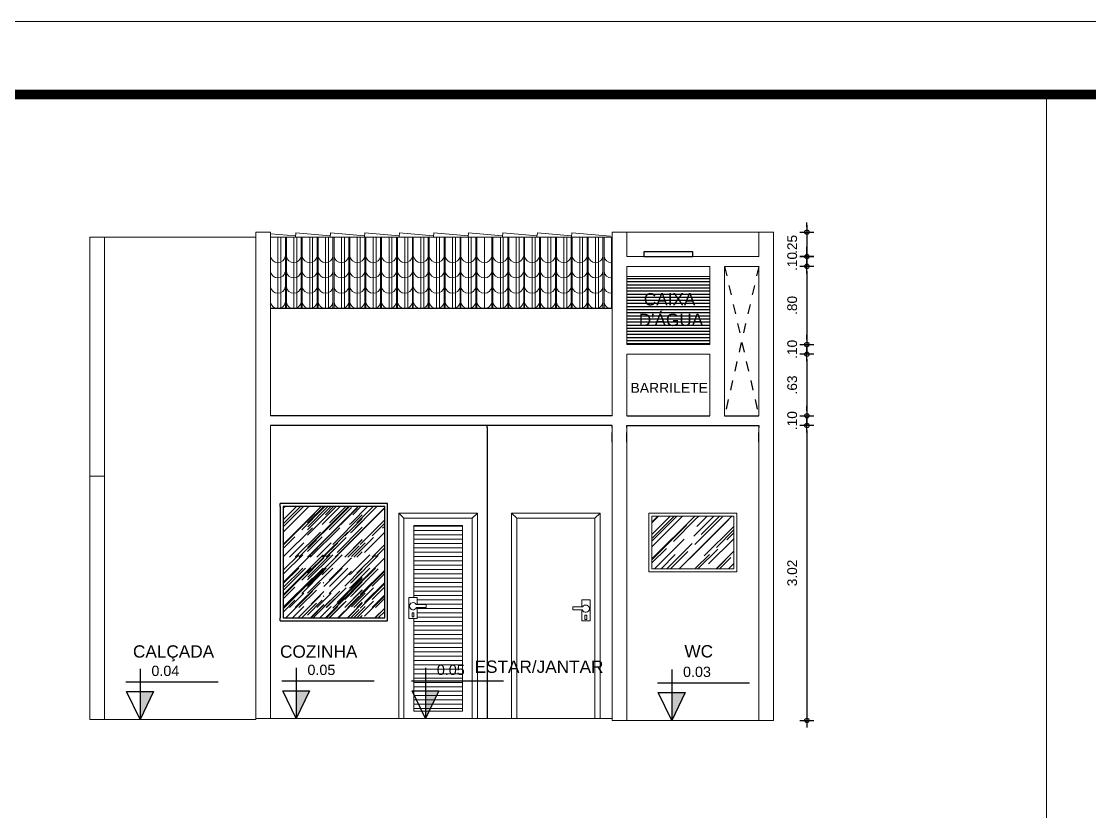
# Model space of a CAD drawing. Header units: millimetres. Extents: x 1345 to 2117, y 1214 to 1365.
# Drawn here: x 1879.66 to 1890.6, y 1287.95 to 1296.04 of the extents above; entities that cross this region are included whole.
import ezdxf

# ---------------------------------------------------------------- set-up
doc = ezdxf.new("R2010")
doc.units = ezdxf.units.MM
doc.header["$LTSCALE"] = 0.5
doc.linetypes.add('HIDDEN2', pattern=[0.1875, 0.125, -0.0625])
for name, color, linetype in [('02', 2, 'Continuous'), ('08', 8, 'Continuous'), ('COTAS', 7, 'Continuous'), ('DIVERSOS', 4, 'Continuous'), ('PAGPISO', 8, 'Continuous'), ('parede', 2, 'Continuous'), ('PISO', 8, 'Continuous'), ('texto pequeno', 3, 'Continuous'), ('TUBULAÇÃO_ESGOTO', 6, 'Continuous'), ('TXT_0', 7, 'Continuous'), ('V5', 4, 'Continuous')]:
    doc.layers.add(name, color=color, linetype=linetype)
doc.styles.add('SANSSERIF', font='sas_____.pfb', dxfattribs={"height": 1})
doc.styles.get("Standard").update_dxf_attribs({"font": 'arial.ttf'})
doc.dimstyles.new('ESCALA50', dxfattribs={"dimtxt": 0.1, "dimasz": 0.05, "dimexe": 0.18, "dimexo": 0.06, "dimgap": 0.1, "dimtad": 1, "dimzin": 4, "dimdsep": 46, "dimtxsty": 'Standard', "dimblk": 'BOLA', "dimcen": -0.06, "dimse1": 1, "dimse2": 1, "dimclrd": 7, "dimclrt": 7, "dimadec": 0, "dimazin": 0, "dimtfac": 1, "dimtix": 1, "dimtmove": 0, "dimatfit": 3, "dimldrblk": 'BOLA', "dimfxl": 0, "dimtolj": 1, "dimtzin": 4, "dimarcsym": 0})

# ---------------------------------------------------------------- blocks, each defined once
blk = doc.blocks.new('Adc_nivelelev')
blk.add_hatch(color=256).paths.add_polyline_path([(0, 0), (0.131, 0.271), (0, 0.271)])
for p, q in [((0, 0.495), (0, 0)), ((-0.138, 0.368), (0.76, 0.368))]:
    blk.add_line(p, q)
blk.add_lwpolyline([(-0.131, 0.271), (0.131, 0.271), (0, 0)], close=True)
at = {"flags": 8}
blk.add_attdef('NIVEL', (0.111, 0.424), '', height=0.1, dxfattribs=at)
blk = doc.blocks.new('BOLA')
for p, q in [((-1.44, 0), (1.44, 0)), ((0, -1.44), (0, 1.44))]:
    blk.add_line(p, q)
blk.add_circle((0, 0), 0.452)
blk = doc.blocks.new('*D104')
at = {"color": 7, "linetype": 'ByBlock', "lineweight": -2, "transparency": 16777216}
for p, q in [((1887.706, 1293.933), (1887.706, 1293.983)), ((1887.706, 1293.883), (1887.706, 1293.633)), ((1887.706, 1293.583), (1887.706, 1293.533))]:
    blk.add_line(p, q, dxfattribs=at)
at = {"layer": 'Defpoints', "color": 0, "linetype": 'ByBlock', "transparency": 16777216}
for p in [(1887.212, 1293.883), (1887.212, 1293.633), (1887.706, 1293.633)]:
    blk.add_point(p, dxfattribs=at)
at = {"color": 7, "linetype": 'ByBlock', "lineweight": -2, "transparency": 16777216, "xscale": 0.05, "yscale": 0.05, "zscale": 0.05}
for p, rotation in [((1887.706, 1293.883), 270), ((1887.706, 1293.633), 90)]:
    blk.add_blockref('BOLA', p, dxfattribs=dict(at, rotation=rotation))
at = {"color": 7, "linetype": 'ByBlock', "transparency": 16777216, "insert": (1887.555, 1293.758), "char_height": 0.1, "attachment_point": 5, "rotation": 90}
blk.add_mtext('\\A1;.25', dxfattribs=at)
blk = doc.blocks.new('*D105')
at = {"color": 7, "linetype": 'ByBlock', "lineweight": -2, "transparency": 16777216}
for p, q in [((1887.706, 1293.683), (1887.706, 1293.733)), ((1887.706, 1293.633), (1887.706, 1293.533)), ((1887.706, 1293.483), (1887.706, 1293.433))]:
    blk.add_line(p, q, dxfattribs=at)
at = {"layer": 'Defpoints', "color": 0, "linetype": 'ByBlock', "transparency": 16777216}
for p in [(1887.212, 1293.633), (1887.212, 1293.533), (1887.706, 1293.533)]:
    blk.add_point(p, dxfattribs=at)
at = {"color": 7, "linetype": 'ByBlock', "lineweight": -2, "transparency": 16777216, "xscale": 0.05, "yscale": 0.05, "zscale": 0.05}
for p, rotation in [((1887.706, 1293.633), 270), ((1887.706, 1293.533), 90)]:
    blk.add_blockref('BOLA', p, dxfattribs=dict(at, rotation=rotation))
at = {"color": 7, "linetype": 'ByBlock', "transparency": 16777216, "insert": (1887.555, 1293.583), "char_height": 0.1, "attachment_point": 5, "rotation": 90}
blk.add_mtext('\\A1;.10', dxfattribs=at)
blk = doc.blocks.new('*D106')
at = {"color": 7, "linetype": 'ByBlock', "lineweight": -2, "transparency": 16777216}
blk.add_line((1887.706, 1293.483), (1887.706, 1292.783), dxfattribs=at)
at = {"layer": 'Defpoints', "color": 0, "linetype": 'ByBlock', "transparency": 16777216}
for p in [(1887.212, 1293.533), (1887.212, 1292.733), (1887.706, 1292.733)]:
    blk.add_point(p, dxfattribs=at)
at = {"color": 7, "linetype": 'ByBlock', "lineweight": -2, "transparency": 16777216, "xscale": 0.05, "yscale": 0.05, "zscale": 0.05}
for p, rotation in [((1887.706, 1293.533), 90), ((1887.706, 1292.733), 270)]:
    blk.add_blockref('BOLA', p, dxfattribs=dict(at, rotation=rotation))
at = {"color": 7, "linetype": 'ByBlock', "transparency": 16777216, "insert": (1887.555, 1293.133), "char_height": 0.1, "attachment_point": 5, "rotation": 90}
blk.add_mtext('\\A1;.80', dxfattribs=at)
blk = doc.blocks.new('*D107')
at = {"color": 7, "linetype": 'ByBlock', "lineweight": -2, "transparency": 16777216}
for p, q in [((1887.706, 1292.783), (1887.706, 1292.833)), ((1887.706, 1292.733), (1887.706, 1292.633)), ((1887.706, 1292.583), (1887.706, 1292.533))]:
    blk.add_line(p, q, dxfattribs=at)
at = {"layer": 'Defpoints', "color": 0, "linetype": 'ByBlock', "transparency": 16777216}
for p in [(1887.212, 1292.733), (1887.212, 1292.633), (1887.706, 1292.633)]:
    blk.add_point(p, dxfattribs=at)
at = {"color": 7, "linetype": 'ByBlock', "lineweight": -2, "transparency": 16777216, "xscale": 0.05, "yscale": 0.05, "zscale": 0.05}
for p, rotation in [((1887.706, 1292.733), 270), ((1887.706, 1292.633), 90)]:
    blk.add_blockref('BOLA', p, dxfattribs=dict(at, rotation=rotation))
at = {"color": 7, "linetype": 'ByBlock', "transparency": 16777216, "insert": (1887.555, 1292.683), "char_height": 0.1, "attachment_point": 5, "rotation": 90}
blk.add_mtext('\\A1;.10', dxfattribs=at)
blk = doc.blocks.new('*D108')
at = {"color": 7, "linetype": 'ByBlock', "lineweight": -2, "transparency": 16777216}
blk.add_line((1887.706, 1292.583), (1887.706, 1292.053), dxfattribs=at)
at = {"layer": 'Defpoints', "color": 0, "linetype": 'ByBlock', "transparency": 16777216}
for p in [(1887.212, 1292.633), (1887.212, 1292.003), (1887.706, 1292.003)]:
    blk.add_point(p, dxfattribs=at)
at = {"color": 7, "linetype": 'ByBlock', "lineweight": -2, "transparency": 16777216, "xscale": 0.05, "yscale": 0.05, "zscale": 0.05}
for p, rotation in [((1887.706, 1292.633), 90), ((1887.706, 1292.003), 270)]:
    blk.add_blockref('BOLA', p, dxfattribs=dict(at, rotation=rotation))
at = {"color": 7, "linetype": 'ByBlock', "transparency": 16777216, "insert": (1887.555, 1292.318), "char_height": 0.1, "attachment_point": 5, "rotation": 90}
blk.add_mtext('\\A1;.63', dxfattribs=at)
blk = doc.blocks.new('*D109')
at = {"color": 7, "linetype": 'ByBlock', "lineweight": -2, "transparency": 16777216}
for p, q in [((1887.706, 1292.053), (1887.706, 1292.103)), ((1887.706, 1292.003), (1887.706, 1291.903)), ((1887.706, 1291.853), (1887.706, 1291.803))]:
    blk.add_line(p, q, dxfattribs=at)
at = {"layer": 'Defpoints', "color": 0, "linetype": 'ByBlock', "transparency": 16777216}
for p in [(1887.212, 1292.003), (1887.212, 1291.903), (1887.706, 1291.903)]:
    blk.add_point(p, dxfattribs=at)
at = {"color": 7, "linetype": 'ByBlock', "lineweight": -2, "transparency": 16777216, "xscale": 0.05, "yscale": 0.05, "zscale": 0.05}
for p, rotation in [((1887.706, 1292.003), 270), ((1887.706, 1291.903), 90)]:
    blk.add_blockref('BOLA', p, dxfattribs=dict(at, rotation=rotation))
at = {"color": 7, "linetype": 'ByBlock', "transparency": 16777216, "insert": (1887.555, 1291.953), "char_height": 0.1, "attachment_point": 5, "rotation": 90}
blk.add_mtext('\\A1;.10', dxfattribs=at)
blk = doc.blocks.new('*D110')
at = {"color": 7, "linetype": 'ByBlock', "lineweight": -2, "transparency": 16777216}
blk.add_line((1887.706, 1291.853), (1887.706, 1288.933), dxfattribs=at)
at = {"layer": 'Defpoints', "color": 0, "linetype": 'ByBlock', "transparency": 16777216}
for p in [(1887.212, 1291.903), (1887.362, 1288.883), (1887.706, 1288.883)]:
    blk.add_point(p, dxfattribs=at)
at = {"color": 7, "linetype": 'ByBlock', "lineweight": -2, "transparency": 16777216, "xscale": 0.05, "yscale": 0.05, "zscale": 0.05}
for p, rotation in [((1887.706, 1291.903), 90), ((1887.706, 1288.883), 270)]:
    blk.add_blockref('BOLA', p, dxfattribs=dict(at, rotation=rotation))
at = {"color": 7, "linetype": 'ByBlock', "transparency": 16777216, "insert": (1887.555, 1290.393), "char_height": 0.1, "attachment_point": 5, "rotation": 90}
blk.add_mtext('\\A1;3.02', dxfattribs=at)

msp = doc.modelspace()

# ---------------------------------------------------------------- hatches: boundary and pattern name
at = {"layer": '08'}
h = msp.add_hatch(dxfattribs=at)
h.set_pattern_fill('LINE', color=256, scale=0.01, style=0)
h.set_pattern_definition([(0, (73.607882, 143.77278), (0, 0.03175), [])])
h.paths.add_polyline_path([(1885.862, 1293.428), (1885.862, 1292.733), (1886.145, 1292.733, -0.032354), (1886.129, 1292.979, -0.059525), (1886.183, 1293.428)])
h.paths.add_polyline_path([(1886.183, 1293.428, 0.059525), (1886.129, 1292.979, 0.032354), (1886.145, 1292.733), (1886.712, 1292.733), (1886.712, 1293.428)])
h.paths.add_polyline_path([(1885.943, 1292.877), (1886.673, 1292.877), (1886.673, 1293.126), (1885.943, 1293.126)], flags=9)
h.paths.add_polyline_path([(1886.002, 1293.097), (1886.587, 1293.097), (1886.587, 1293.294), (1886.002, 1293.294)], flags=9)
at = {"layer": 'PISO', "lineweight": 18}
h = msp.add_hatch(dxfattribs=at)
h.set_pattern_fill('LINE', color=256, scale=0.014, style=0)
h.set_pattern_definition([(0, (418.64488, -31.381274), (0, 0.04445), [])])
h.paths.add_polyline_path([(1883.679, 1288.978), (1884.179, 1288.978), (1884.179, 1290.878), (1883.679, 1290.878), (1883.679, 1290.142), (1883.714, 1290.142), (1883.714, 1290.07), (1883.805, 1290.07), (1883.805, 1290.04), (1883.714, 1290.04), (1883.714, 1289.928), (1883.679, 1289.928)])

# ---------------------------------------------------------------- linework, layer by layer
at = {"linetype": 'HIDDEN2'}
for p, q in [((1886.862, 1293.533), (1887.212, 1292.003)), ((1887.212, 1293.533), (1886.862, 1292.003))]:
    msp.add_line(p, q, dxfattribs=at)
at = {"color": 7, "linetype": 'ByBlock'}
msp.add_line((1885.704, 1293.1), (1882.212, 1293.1), dxfattribs=at)
at = {"color": 6, "linetype": 'ByBlock'}
for p, q in [((1884.432, 1293.106), (1884.432, 1293.1)), ((1884.582, 1293.102), (1884.582, 1293.1)), ((1883.412, 1291.103), (1882.312, 1291.103)), ((1882.312, 1291.073), (1882.312, 1291.103)), ((1882.312, 1291.073), (1882.312, 1289.933)), ((1883.382, 1291.073), (1882.342, 1291.073)), ((1882.342, 1291.073), (1882.342, 1289.933)), ((1883.382, 1289.933), (1883.382, 1291.073)), ((1883.412, 1289.903), (1883.412, 1291.103)), ((1882.312, 1289.903), (1882.312, 1289.933)), ((1882.312, 1289.903), (1883.412, 1289.903)), ((1882.342, 1289.933), (1883.382, 1289.933))]:
    msp.add_line(p, q, dxfattribs=at)
at = {"color": 2, "linetype": 'ByBlock'}
for p, q in [((1885.712, 1292.003), (1882.212, 1292.003)), ((1885.862, 1292.003), (1886.712, 1292.003)), ((1886.862, 1292.003), (1887.212, 1292.003)), ((1884.432, 1291.903), (1882.212, 1291.903)), ((1885.712, 1291.903), (1884.432, 1291.903)), ((1884.432, 1291.883), (1884.432, 1291.903)), ((1884.432, 1291.883), (1884.432, 1288.903)), ((1885.712, 1291.883), (1885.712, 1291.903)), ((1885.862, 1291.903), (1887.212, 1291.903)), ((1885.862, 1291.883), (1885.862, 1291.903)), ((1887.212, 1291.903), (1887.212, 1291.883)), ((1885.712, 1291.733), (1885.712, 1291.833)), ((1885.862, 1291.733), (1885.862, 1291.833)), ((1887.212, 1291.733), (1887.212, 1291.833))]:
    msp.add_line(p, q, dxfattribs=at)
msp.add_lwpolyline([(1886.037, 1293.633), (1886.537, 1293.633), (1886.537, 1293.683), (1886.037, 1293.683)], close=True)
at = {"layer": '02', "color": 0, "linetype": 'HIDDEN2', "lineweight": 18}
msp.add_line((1880.512, 1293.833), (1881.312, 1293.833), dxfattribs=at)
at = {"layer": '02', "lineweight": 18}
for points in [[(1849.817, 1251.492), (1911.017, 1251.492), (1911.017, 1296.042), (1849.817, 1296.042)], [(1877.641, 1295.292), (1890.159, 1295.292), (1890.159, 1286.12), (1877.641, 1286.12)]]:
    msp.add_lwpolyline(points, close=True, dxfattribs=at)
at = {"layer": '02', "lineweight": 18, "const_width": 0.1}
msp.add_lwpolyline([(1850.567, 1252.242), (1910.267, 1252.242), (1910.267, 1295.292), (1850.567, 1295.292)], close=True, dxfattribs=at)
at = {"layer": 'COTAS', "lineweight": 18}
for p, q in [((1880.362, 1293.833), (1882.062, 1293.833)), ((1880.362, 1291.383), (1880.362, 1293.833)), ((1880.512, 1291.383), (1880.512, 1293.833)), ((1882.212, 1293.833), (1885.712, 1293.833)), ((1885.862, 1293.883), (1887.212, 1293.883))]:
    msp.add_line(p, q, dxfattribs=at)
at = {"layer": 'DIVERSOS', "lineweight": 18}
for p, q in [((1882.288, 1293.1), (1882.288, 1293.833)), ((1882.318, 1293.1), (1882.318, 1293.833)), ((1882.451, 1293.1), (1882.451, 1293.833)), ((1882.481, 1293.1), (1882.481, 1293.833)), ((1882.614, 1293.1), (1882.614, 1293.833)), ((1882.644, 1293.1), (1882.644, 1293.833)), ((1882.776, 1293.1), (1882.776, 1293.833)), ((1882.806, 1293.1), (1882.806, 1293.833)), ((1882.939, 1293.1), (1882.939, 1293.833)), ((1882.969, 1293.1), (1882.969, 1293.833)), ((1883.101, 1293.1), (1883.101, 1293.833)), ((1883.131, 1293.1), (1883.131, 1293.833)), ((1883.264, 1293.1), (1883.264, 1293.833)), ((1883.294, 1293.1), (1883.294, 1293.833)), ((1883.426, 1293.1), (1883.426, 1293.833)), ((1883.456, 1293.1), (1883.456, 1293.833)), ((1883.589, 1293.1), (1883.589, 1293.833)), ((1883.619, 1293.1), (1883.619, 1293.833)), ((1883.752, 1293.1), (1883.752, 1293.833)), ((1883.782, 1293.1), (1883.782, 1293.833)), ((1883.914, 1293.1), (1883.914, 1293.833)), ((1883.944, 1293.1), (1883.944, 1293.833)), ((1884.077, 1293.1), (1884.077, 1293.833)), ((1884.107, 1293.1), (1884.107, 1293.833)), ((1884.239, 1293.1), (1884.239, 1293.833)), ((1884.269, 1293.1), (1884.269, 1293.833)), ((1884.403, 1293.1), (1884.403, 1293.833)), ((1884.566, 1293.1), (1884.566, 1293.833)), ((1884.596, 1293.1), (1884.596, 1293.833)), ((1884.728, 1293.1), (1884.728, 1293.833)), ((1884.758, 1293.1), (1884.758, 1293.833)), ((1884.891, 1293.1), (1884.891, 1293.833)), ((1884.921, 1293.1), (1884.921, 1293.833)), ((1885.054, 1293.1), (1885.054, 1293.833)), ((1885.084, 1293.1), (1885.084, 1293.833)), ((1885.216, 1293.1), (1885.216, 1293.833)), ((1885.246, 1293.1), (1885.246, 1293.833)), ((1885.379, 1293.1), (1885.379, 1293.833)), ((1885.409, 1293.1), (1885.409, 1293.833)), ((1885.541, 1293.1), (1885.541, 1293.833)), ((1885.571, 1293.1), (1885.571, 1293.833)), ((1885.704, 1293.1), (1885.704, 1293.833)), ((1886.712, 1293.428), (1885.862, 1293.428)), ((1884.682, 1291.006), (1884.682, 1288.903)), ((1885.587, 1291.006), (1884.682, 1291.006)), ((1884.734, 1290.953), (1884.682, 1291.006)), ((1885.534, 1290.953), (1885.587, 1291.006)), ((1885.587, 1288.903), (1885.587, 1291.006)), ((1884.734, 1290.953), (1884.734, 1288.903)), ((1884.734, 1290.953), (1885.534, 1290.953)), ((1885.534, 1290.953), (1884.734, 1290.953)), ((1885.534, 1288.903), (1885.534, 1290.953)), ((1885.409, 1290.045), (1885.308, 1290.045)), ((1885.308, 1290.015), (1885.308, 1290.045)), ((1885.407, 1290.015), (1885.308, 1290.015))]:
    msp.add_line(p, q, dxfattribs=at)
msp.add_lwpolyline([(1885.399, 1290.015), (1885.399, 1289.903), (1885.485, 1289.903), (1885.485, 1290.117), (1885.399, 1290.117), (1885.399, 1290.045)], dxfattribs=at)
msp.add_lwpolyline([(1885.433, 1289.917), (1885.452, 1289.917), (1885.452, 1289.961), (1885.433, 1289.961)], close=True, dxfattribs=at)
msp.add_arc((1885.441, 1290.028), 0.0369, 199.161, 152.4759, dxfattribs=at)
at = {"layer": 'PAGPISO', "lineweight": 18}
for p, q in [((1882.342, 1291.055), (1882.361, 1291.073)), ((1882.342, 1290.866), (1882.549, 1291.073)), ((1882.342, 1290.895), (1882.521, 1291.073)), ((1882.342, 1291.062), (1882.353, 1291.073)), ((1882.342, 1290.936), (1882.479, 1291.073)), ((1882.342, 1290.81), (1882.606, 1291.073)), ((1882.342, 1290.683), (1882.732, 1291.073)), ((1882.592, 1290.836), (1882.829, 1291.073)), ((1882.592, 1290.906), (1882.76, 1291.073)), ((1882.592, 1290.78), (1882.886, 1291.073)), ((1882.594, 1290.866), (1882.801, 1291.073)), ((1882.595, 1290.656), (1883.012, 1291.073)), ((1882.76, 1290.907), (1882.926, 1291.073)), ((1882.76, 1291.062), (1882.772, 1291.073)), ((1882.76, 1290.811), (1883.023, 1291.073)), ((1882.76, 1290.722), (1883.111, 1291.073)), ((1882.774, 1290.988), (1882.859, 1291.073)), ((1882.818, 1290.906), (1882.985, 1291.073)), ((1883.041, 1290.907), (1883.207, 1291.073)), ((1883.041, 1290.811), (1883.303, 1291.073)), ((1883.054, 1290.988), (1883.139, 1291.073)), ((1883.098, 1290.906), (1883.265, 1291.073)), ((1882.312, 1291.032), (1882.312, 1291.032)), ((1882.312, 1291.025), (1882.312, 1291.025)), ((1882.342, 1290.678), (1882.666, 1291.002)), ((1882.533, 1290.835), (1882.76, 1291.062)), ((1882.592, 1290.648), (1882.946, 1291.002)), ((1882.76, 1290.719), (1883.1, 1291.058)), ((1882.813, 1290.835), (1883.041, 1291.062)), ((1882.85, 1290.686), (1883.152, 1290.988)), ((1883.041, 1290.722), (1883.382, 1291.064)), ((1883.041, 1290.719), (1883.38, 1291.058)), ((1886.117, 1290.906), (1886.187, 1290.976)), ((1886.117, 1290.717), (1886.375, 1290.976)), ((1886.117, 1290.914), (1886.179, 1290.976)), ((1886.117, 1290.787), (1886.306, 1290.976)), ((1886.117, 1290.661), (1886.432, 1290.976)), ((1886.119, 1290.747), (1886.347, 1290.976)), ((1886.119, 1290.537), (1886.558, 1290.976)), ((1886.565, 1290.788), (1886.753, 1290.976)), ((1886.565, 1290.943), (1886.598, 1290.976)), ((1886.565, 1290.604), (1886.937, 1290.976)), ((1886.565, 1290.692), (1886.841, 1290.968)), ((1886.579, 1290.87), (1886.685, 1290.976)), ((1886.623, 1290.788), (1886.811, 1290.976)), ((1882.312, 1290.906), (1882.312, 1290.906)), ((1882.342, 1290.557), (1882.642, 1290.856)), ((1882.62, 1290.554), (1882.922, 1290.856)), ((1882.742, 1290.888), (1882.76, 1290.907)), ((1882.894, 1290.604), (1883.152, 1290.862)), ((1882.973, 1290.772), (1883.152, 1290.952)), ((1883.022, 1290.888), (1883.041, 1290.907)), ((1883.081, 1290.851), (1883.152, 1290.922)), ((1883.13, 1290.686), (1883.382, 1290.938)), ((1883.253, 1290.772), (1883.382, 1290.902)), ((1883.361, 1290.851), (1883.382, 1290.872)), ((1886.117, 1290.529), (1886.471, 1290.883)), ((1886.338, 1290.716), (1886.565, 1290.943)), ((1886.565, 1290.6), (1886.905, 1290.939)), ((1886.655, 1290.567), (1886.957, 1290.869)), ((1882.312, 1290.836), (1882.312, 1290.836)), ((1882.312, 1290.78), (1882.312, 1290.78)), ((1882.342, 1290.644), (1882.463, 1290.764)), ((1882.466, 1290.554), (1882.724, 1290.812)), ((1882.592, 1290.614), (1882.743, 1290.764)), ((1882.746, 1290.554), (1883.004, 1290.812)), ((1882.753, 1290.804), (1882.76, 1290.811)), ((1882.785, 1290.554), (1882.987, 1290.756)), ((1883.033, 1290.804), (1883.041, 1290.811)), ((1883.065, 1290.554), (1883.267, 1290.756)), ((1883.175, 1290.604), (1883.382, 1290.811)), ((1886.547, 1290.77), (1886.565, 1290.788)), ((1886.699, 1290.485), (1886.957, 1290.743)), ((1886.778, 1290.654), (1886.957, 1290.833)), ((1886.886, 1290.732), (1886.957, 1290.803)), ((1882.312, 1290.648), (1882.312, 1290.648)), ((1882.408, 1290.554), (1882.553, 1290.7)), ((1882.504, 1290.554), (1882.682, 1290.733)), ((1882.592, 1290.554), (1882.76, 1290.722)), ((1882.628, 1290.587), (1882.76, 1290.719)), ((1882.688, 1290.554), (1882.833, 1290.7)), ((1882.76, 1290.56), (1882.902, 1290.702)), ((1882.784, 1290.554), (1882.962, 1290.733)), ((1882.873, 1290.554), (1883.041, 1290.722)), ((1882.909, 1290.587), (1883.041, 1290.719)), ((1882.972, 1290.554), (1883.152, 1290.735)), ((1882.973, 1290.554), (1883.152, 1290.733)), ((1883.005, 1290.554), (1883.122, 1290.671)), ((1883.041, 1290.56), (1883.182, 1290.702)), ((1883.252, 1290.554), (1883.382, 1290.685)), ((1883.254, 1290.554), (1883.382, 1290.683)), ((1883.286, 1290.554), (1883.382, 1290.651)), ((1886.117, 1290.495), (1886.268, 1290.645)), ((1886.145, 1290.436), (1886.447, 1290.738)), ((1886.271, 1290.436), (1886.529, 1290.693)), ((1886.558, 1290.685), (1886.565, 1290.692)), ((1886.59, 1290.436), (1886.792, 1290.638)), ((1882.312, 1290.614), (1882.312, 1290.614)), ((1882.342, 1290.38), (1882.542, 1290.579)), ((1882.342, 1290.421), (1882.501, 1290.579)), ((1882.342, 1290.295), (1882.627, 1290.579)), ((1882.342, 1290.168), (1882.753, 1290.579)), ((1882.533, 1290.32), (1882.76, 1290.547)), ((1882.592, 1290.321), (1882.851, 1290.579)), ((1882.592, 1290.391), (1882.781, 1290.579)), ((1882.592, 1290.265), (1882.907, 1290.579)), ((1882.594, 1290.351), (1882.822, 1290.579)), ((1882.76, 1290.392), (1882.948, 1290.579)), ((1882.813, 1290.32), (1883.041, 1290.547)), ((1883.041, 1290.392), (1883.228, 1290.579)), ((1883.041, 1290.296), (1883.316, 1290.572)), ((1883.041, 1290.207), (1883.382, 1290.549)), ((1883.041, 1290.204), (1883.38, 1290.543)), ((1883.098, 1290.554), (1883.152, 1290.609)), ((1883.098, 1290.391), (1883.286, 1290.579)), ((1883.378, 1290.554), (1883.382, 1290.559)), ((1886.213, 1290.436), (1886.358, 1290.581)), ((1886.309, 1290.436), (1886.487, 1290.614)), ((1886.397, 1290.436), (1886.565, 1290.604)), ((1886.433, 1290.468), (1886.565, 1290.6)), ((1886.565, 1290.441), (1886.707, 1290.583)), ((1886.777, 1290.436), (1886.957, 1290.616)), ((1886.778, 1290.436), (1886.957, 1290.615)), ((1886.81, 1290.436), (1886.927, 1290.552)), ((1882.342, 1290.215), (1882.57, 1290.443)), ((1882.342, 1290.243), (1882.542, 1290.443)), ((1882.342, 1290.285), (1882.501, 1290.443)), ((1882.342, 1290.158), (1882.627, 1290.443)), ((1882.342, 1290.032), (1882.753, 1290.443)), ((1882.592, 1290.185), (1882.851, 1290.443)), ((1882.592, 1290.255), (1882.781, 1290.443)), ((1882.76, 1290.256), (1882.948, 1290.443)), ((1882.818, 1290.255), (1883.006, 1290.443)), ((1882.973, 1290.258), (1883.152, 1290.437)), ((1883.041, 1290.256), (1883.228, 1290.443)), ((1883.041, 1290.16), (1883.316, 1290.435)), ((1883.098, 1290.255), (1883.286, 1290.443)), ((1883.13, 1290.171), (1883.382, 1290.423)), ((1883.412, 1290.443), (1883.413, 1290.443)), ((1886.56, 1290.436), (1886.565, 1290.441)), ((1886.903, 1290.436), (1886.957, 1290.49)), ((1882.312, 1290.391), (1882.312, 1290.391)), ((1882.342, 1290.026), (1882.666, 1290.35)), ((1882.342, 1290.042), (1882.642, 1290.341)), ((1882.533, 1290.183), (1882.76, 1290.411)), ((1882.742, 1290.373), (1882.76, 1290.392)), ((1882.813, 1290.183), (1883.041, 1290.411)), ((1882.85, 1290.034), (1883.152, 1290.337)), ((1882.894, 1290.089), (1883.152, 1290.347)), ((1883.022, 1290.373), (1883.041, 1290.392)), ((1883.041, 1290.071), (1883.382, 1290.413)), ((1883.041, 1290.067), (1883.38, 1290.407)), ((1883.081, 1290.336), (1883.152, 1290.407)), ((1883.253, 1290.258), (1883.382, 1290.387)), ((1882.312, 1290.265), (1882.312, 1290.265)), ((1882.342, 1290.129), (1882.463, 1290.249)), ((1882.37, 1289.933), (1882.642, 1290.205)), ((1882.466, 1290.039), (1882.724, 1290.297)), ((1882.504, 1290.039), (1882.682, 1290.218)), ((1882.628, 1290.072), (1882.76, 1290.204)), ((1882.65, 1289.933), (1882.922, 1290.205)), ((1882.753, 1290.289), (1882.76, 1290.296)), ((1882.784, 1290.039), (1882.962, 1290.218)), ((1882.785, 1290.039), (1882.987, 1290.241)), ((1882.909, 1290.072), (1883.041, 1290.204)), ((1882.972, 1290.039), (1883.152, 1290.22)), ((1882.973, 1290.121), (1883.152, 1290.301)), ((1882.973, 1290.039), (1883.152, 1290.218)), ((1883.022, 1290.237), (1883.041, 1290.256)), ((1883.033, 1290.289), (1883.041, 1290.296)), ((1883.065, 1290.039), (1883.267, 1290.241)), ((1883.081, 1290.199), (1883.152, 1290.271)), ((1883.13, 1290.034), (1883.382, 1290.286)), ((1883.175, 1290.089), (1883.382, 1290.296)), ((1883.253, 1290.121), (1883.382, 1290.251)), ((1882.312, 1290.099), (1882.312, 1290.099)), ((1882.342, 1289.992), (1882.463, 1290.113)), ((1882.408, 1290.039), (1882.553, 1290.185)), ((1882.496, 1289.933), (1882.724, 1290.161)), ((1882.592, 1289.962), (1882.743, 1290.113)), ((1882.688, 1290.039), (1882.833, 1290.185)), ((1882.753, 1290.152), (1882.76, 1290.16)), ((1882.76, 1290.045), (1882.902, 1290.187)), ((1882.776, 1289.933), (1883.004, 1290.161)), ((1882.815, 1289.933), (1882.987, 1290.105)), ((1883.005, 1290.039), (1883.122, 1290.156)), ((1883.033, 1290.152), (1883.041, 1290.16)), ((1883.041, 1290.045), (1883.182, 1290.187)), ((1883.095, 1289.933), (1883.267, 1290.105)), ((1883.098, 1290.039), (1883.152, 1290.094)), ((1883.175, 1289.952), (1883.382, 1290.16)), ((1883.252, 1290.039), (1883.382, 1290.17)), ((1883.254, 1290.039), (1883.382, 1290.168)), ((1883.286, 1290.039), (1883.382, 1290.136)), ((1882.438, 1289.933), (1882.553, 1290.049)), ((1882.534, 1289.933), (1882.682, 1290.082)), ((1882.622, 1289.933), (1882.76, 1290.071)), ((1882.628, 1289.935), (1882.76, 1290.067)), ((1882.718, 1289.933), (1882.833, 1290.049)), ((1882.785, 1289.933), (1882.902, 1290.051)), ((1882.814, 1289.933), (1882.962, 1290.082)), ((1882.903, 1289.933), (1883.041, 1290.071)), ((1882.909, 1289.935), (1883.041, 1290.067)), ((1883.002, 1289.933), (1883.152, 1290.084)), ((1883.003, 1289.933), (1883.152, 1290.082)), ((1883.035, 1289.933), (1883.122, 1290.019)), ((1883.065, 1289.933), (1883.182, 1290.051)), ((1883.282, 1289.933), (1883.382, 1290.034)), ((1883.284, 1289.933), (1883.382, 1290.032)), ((1883.316, 1289.933), (1883.382, 1290)), ((1883.128, 1289.933), (1883.152, 1289.958))]:
    msp.add_line(p, q, dxfattribs=at)
at = {"layer": 'parede', "lineweight": 18}
for p, q in [((1882.212, 1293.883), (1882.062, 1293.883)), ((1882.062, 1293.883), (1882.062, 1288.893)), ((1882.212, 1293.883), (1882.212, 1292.003)), ((1885.712, 1293.883), (1885.712, 1292.003)), ((1885.862, 1293.883), (1885.712, 1293.883)), ((1885.862, 1293.633), (1885.862, 1293.883)), ((1887.212, 1293.633), (1887.212, 1293.883)), ((1887.362, 1293.883), (1887.212, 1293.883)), ((1887.362, 1288.883), (1887.362, 1293.883)), ((1887.212, 1293.633), (1885.862, 1293.633)), ((1886.712, 1293.533), (1885.862, 1293.533)), ((1885.862, 1293.533), (1885.862, 1292.733)), ((1886.712, 1292.733), (1886.712, 1293.533)), ((1887.212, 1293.533), (1886.862, 1293.533)), ((1886.862, 1292.003), (1886.862, 1293.533)), ((1887.212, 1292.003), (1887.212, 1293.533)), ((1886.712, 1292.733), (1885.862, 1292.733)), ((1885.862, 1292.633), (1885.862, 1292.003)), ((1886.712, 1292.633), (1885.862, 1292.633)), ((1886.712, 1292.003), (1886.712, 1292.633)), ((1882.212, 1291.903), (1882.212, 1288.903)), ((1885.712, 1291.883), (1885.712, 1291.833)), ((1885.862, 1291.883), (1885.862, 1291.833)), ((1887.212, 1291.833), (1887.212, 1291.883)), ((1885.712, 1291.733), (1885.712, 1288.883)), ((1885.862, 1291.733), (1885.862, 1288.883)), ((1887.212, 1288.883), (1887.212, 1291.733)), ((1880.362, 1291.383), (1880.362, 1288.893)), ((1880.512, 1291.383), (1880.362, 1291.383)), ((1880.512, 1291.383), (1880.512, 1288.893)), ((1880.362, 1288.893), (1882.062, 1288.893)), ((1882.212, 1288.903), (1882.062, 1288.903)), ((1882.212, 1288.903), (1885.712, 1288.903)), ((1885.712, 1288.883), (1887.362, 1288.883))]:
    msp.add_line(p, q, dxfattribs=at)
at = {"layer": 'PISO', "lineweight": 18}
for p, q in [((1883.527, 1288.903), (1883.527, 1291.006)), ((1883.527, 1291.006), (1884.332, 1291.006)), ((1883.579, 1290.953), (1883.527, 1291.006)), ((1884.279, 1290.953), (1884.332, 1291.006)), ((1884.332, 1291.006), (1884.332, 1288.903)), ((1883.579, 1288.903), (1883.579, 1290.953)), ((1884.279, 1290.953), (1883.579, 1290.953)), ((1883.679, 1290.142), (1883.679, 1290.878)), ((1884.179, 1290.878), (1883.679, 1290.878)), ((1884.179, 1290.878), (1884.179, 1288.978)), ((1884.279, 1290.953), (1884.279, 1288.903)), ((1883.705, 1290.07), (1883.805, 1290.07)), ((1883.707, 1290.04), (1883.805, 1290.04)), ((1883.805, 1290.04), (1883.805, 1290.07)), ((1883.679, 1288.978), (1883.679, 1289.928)), ((1883.679, 1288.978), (1884.179, 1288.978))]:
    msp.add_line(p, q, dxfattribs=at)
msp.add_lwpolyline([(1883.714, 1290.04), (1883.714, 1289.928), (1883.628, 1289.928), (1883.628, 1290.142), (1883.714, 1290.142), (1883.714, 1290.07)], dxfattribs=at)
msp.add_lwpolyline([(1883.681, 1289.942), (1883.662, 1289.942), (1883.662, 1289.986), (1883.681, 1289.986)], close=True, dxfattribs=at)
msp.add_arc((1883.672, 1290.053), 0.0369, 27.5241, 340.839, dxfattribs=at)
at = {"layer": 'TUBULAÇÃO_ESGOTO', "lineweight": 18}
for points in [[(1886.087, 1290.406), (1886.987, 1290.406), (1886.987, 1291.006), (1886.087, 1291.006)], [(1886.117, 1290.436), (1886.957, 1290.436), (1886.957, 1290.976), (1886.117, 1290.976)]]:
    msp.add_lwpolyline(points, close=True, dxfattribs=at)
at = {"layer": 'V5', "lineweight": 18}
for p, q in [((1882.365, 1293.833), (1882.365, 1293.1)), ((1882.375, 1293.833), (1882.375, 1293.1)), ((1882.527, 1293.833), (1882.527, 1293.1)), ((1882.537, 1293.833), (1882.537, 1293.1)), ((1882.69, 1293.833), (1882.69, 1293.1)), ((1882.7, 1293.833), (1882.7, 1293.1)), ((1882.852, 1293.833), (1882.852, 1293.1)), ((1882.863, 1293.833), (1882.863, 1293.1)), ((1883.015, 1293.833), (1883.015, 1293.1)), ((1883.025, 1293.833), (1883.025, 1293.1)), ((1883.178, 1293.833), (1883.178, 1293.1)), ((1883.188, 1293.833), (1883.188, 1293.1)), ((1883.34, 1293.833), (1883.34, 1293.1)), ((1883.35, 1293.833), (1883.35, 1293.1)), ((1883.503, 1293.833), (1883.503, 1293.1)), ((1883.513, 1293.833), (1883.513, 1293.1)), ((1883.665, 1293.833), (1883.665, 1293.1)), ((1883.675, 1293.833), (1883.675, 1293.1)), ((1883.828, 1293.833), (1883.828, 1293.1)), ((1883.838, 1293.833), (1883.838, 1293.1)), ((1883.99, 1293.833), (1883.99, 1293.1)), ((1884.001, 1293.833), (1884.001, 1293.1)), ((1884.153, 1293.833), (1884.153, 1293.1)), ((1884.163, 1293.833), (1884.163, 1293.1)), ((1884.316, 1293.833), (1884.316, 1293.1)), ((1884.327, 1293.833), (1884.327, 1293.1)), ((1884.48, 1293.833), (1884.48, 1293.1)), ((1884.49, 1293.833), (1884.49, 1293.1)), ((1884.642, 1293.833), (1884.642, 1293.1)), ((1884.652, 1293.833), (1884.652, 1293.1)), ((1884.805, 1293.833), (1884.805, 1293.1)), ((1884.815, 1293.833), (1884.815, 1293.1)), ((1884.967, 1293.833), (1884.967, 1293.1)), ((1884.977, 1293.833), (1884.977, 1293.1)), ((1885.13, 1293.833), (1885.13, 1293.1)), ((1885.14, 1293.833), (1885.14, 1293.1)), ((1885.292, 1293.833), (1885.292, 1293.1)), ((1885.303, 1293.833), (1885.303, 1293.1)), ((1885.455, 1293.833), (1885.455, 1293.1)), ((1885.465, 1293.833), (1885.465, 1293.1)), ((1885.617, 1293.833), (1885.617, 1293.1)), ((1885.628, 1293.833), (1885.628, 1293.1))]:
    msp.add_line(p, q, dxfattribs=at)
for points in [[(1882.212, 1293.867), (1882.47, 1293.844)], [(1882.469, 1293.833), (1882.473, 1293.875), (1882.823, 1293.844)], [(1882.822, 1293.833), (1882.826, 1293.875), (1883.176, 1293.844)], [(1883.175, 1293.834), (1883.179, 1293.875), (1883.53, 1293.844)], [(1883.529, 1293.834), (1883.532, 1293.876), (1883.883, 1293.845)], [(1883.882, 1293.834), (1883.885, 1293.876), (1884.236, 1293.845)], [(1884.235, 1293.834), (1884.239, 1293.876), (1884.589, 1293.845)], [(1884.588, 1293.835), (1884.592, 1293.876), (1884.942, 1293.845)], [(1884.941, 1293.835), (1884.945, 1293.877), (1885.295, 1293.845)], [(1885.294, 1293.835), (1885.298, 1293.877), (1885.693, 1293.842)]]:
    msp.add_lwpolyline(points, dxfattribs=at)
for centre, end in [((1882.288, 1293.65), 349.1839), ((1882.451, 1293.65), 349.1839), ((1882.614, 1293.65), 349.1839), ((1882.776, 1293.65), 349.1839), ((1882.939, 1293.65), 349.1839), ((1883.101, 1293.65), 349.1839), ((1883.264, 1293.65), 349.1839), ((1883.426, 1293.65), 349.1839), ((1883.589, 1293.65), 349.1839), ((1883.752, 1293.65), 349.1839), ((1883.914, 1293.65), 349.1839), ((1884.077, 1293.65), 349.1839), ((1884.239, 1293.65), 349.1839), ((1884.403, 1293.65), 349.1839), ((1884.566, 1293.65), 349.1839), ((1884.728, 1293.65), 349.1839), ((1884.891, 1293.65), 349.1839), ((1885.054, 1293.65), 349.1839), ((1885.216, 1293.65), 349.1839), ((1885.379, 1293.65), 349.1839), ((1885.541, 1293.65), 349.1839), ((1885.704, 1293.65), 270), ((1882.288, 1293.493), 349.1839), ((1882.451, 1293.493), 349.1839), ((1882.614, 1293.493), 349.1839), ((1882.776, 1293.493), 349.1839), ((1882.939, 1293.493), 349.1839), ((1883.101, 1293.493), 349.1839), ((1883.264, 1293.493), 349.1839), ((1883.426, 1293.493), 349.1839), ((1883.589, 1293.493), 349.1839), ((1883.752, 1293.493), 349.1839), ((1883.914, 1293.493), 349.1839), ((1884.077, 1293.493), 349.1839), ((1884.239, 1293.493), 349.1839), ((1884.403, 1293.493), 349.1839), ((1884.566, 1293.493), 349.1839), ((1884.728, 1293.493), 349.1839), ((1884.891, 1293.493), 349.1839), ((1885.054, 1293.493), 349.1839), ((1885.216, 1293.493), 349.1839), ((1885.379, 1293.493), 349.1839), ((1885.541, 1293.493), 349.1839), ((1885.704, 1293.493), 270), ((1882.288, 1293.335), 349.1839), ((1882.451, 1293.335), 349.1839), ((1882.614, 1293.335), 349.1839), ((1882.776, 1293.335), 349.1839), ((1882.939, 1293.335), 349.1839), ((1883.101, 1293.335), 349.1839), ((1883.264, 1293.335), 349.1839), ((1883.426, 1293.335), 349.1839), ((1883.589, 1293.335), 349.1839), ((1883.752, 1293.335), 349.1839), ((1883.914, 1293.335), 349.1839), ((1884.077, 1293.335), 349.1839), ((1884.239, 1293.335), 349.1839), ((1884.403, 1293.335), 349.1839), ((1884.566, 1293.335), 349.1839), ((1884.728, 1293.335), 349.1839), ((1884.891, 1293.335), 349.1839), ((1885.054, 1293.335), 349.1839), ((1885.216, 1293.335), 349.1839), ((1885.379, 1293.335), 349.1839), ((1885.541, 1293.335), 349.1839), ((1885.704, 1293.335), 270), ((1882.288, 1293.178), 349.1839), ((1882.451, 1293.178), 349.1839), ((1882.614, 1293.178), 349.1839), ((1882.776, 1293.178), 349.1839), ((1882.939, 1293.178), 349.1839), ((1883.101, 1293.178), 349.1839), ((1883.264, 1293.178), 349.1839), ((1883.426, 1293.178), 349.1839), ((1883.589, 1293.178), 349.1839), ((1883.752, 1293.178), 349.1839), ((1883.914, 1293.178), 349.1839), ((1884.077, 1293.178), 349.1839), ((1884.239, 1293.178), 349.1839), ((1884.403, 1293.178), 349.1839), ((1884.566, 1293.178), 349.1839), ((1884.728, 1293.178), 349.1839), ((1884.891, 1293.178), 349.1839), ((1885.054, 1293.178), 349.1839), ((1885.216, 1293.178), 349.1839), ((1885.379, 1293.178), 349.1839), ((1885.541, 1293.178), 349.1839), ((1885.704, 1293.178), 270)]:
    msp.add_arc(centre, 0.0776, 190.8161, end, dxfattribs=at)

# ---------------------------------------------------------------- block references
at = {"layer": 'TXT_0', "lineweight": 18}
ref = msp.add_blockref('Adc_nivelelev', (1880.877, 1288.893), dxfattribs=dict(at, xscale=1.049999999999727, yscale=1.049999999999727, zscale=1.049999999999727))
ref.add_attrib('NIVEL', '0.04', (1880.993, 1289.338), dxfattribs={"height": 0.105, "flags": 8})
ref = msp.add_blockref('Adc_nivelelev', (1882.475, 1288.903), dxfattribs=dict(at, xscale=1.049999999999727, yscale=1.049999999999727, zscale=1.049999999999727))
ref.add_attrib('NIVEL', '0.05', (1882.591, 1289.348), dxfattribs={"height": 0.105, "flags": 8})
ref = msp.add_blockref('Adc_nivelelev', (1883.8, 1288.903), dxfattribs=dict(at, xscale=1.049999999999727, yscale=1.049999999999727, zscale=1.049999999999727))
ref.add_attrib('NIVEL', '0.05', (1883.916, 1289.348), dxfattribs={"height": 0.105, "flags": 8})
ref = msp.add_blockref('Adc_nivelelev', (1886.321, 1288.883), dxfattribs=dict(at, xscale=1.049999999999727, yscale=1.049999999999727, zscale=1.049999999999727))
ref.add_attrib('NIVEL', '0.03', (1886.437, 1289.328), dxfattribs={"height": 0.105, "flags": 8})

# ---------------------------------------------------------------- texts
at = {"layer": 'texto pequeno', "lineweight": 18, "style": 'SANSSERIF'}
for s, height, p in [('CAIXA', 0.126, (1886.035, 1293.133)), ("D'ÁGUA", 0.126, (1885.984, 1292.922)), ('BARRILETE', 0.1021, (1885.899, 1292.238)), ('CALÇADA', 0.126, (1880.804, 1289.526)), ('COZINHA', 0.126, (1882.31, 1289.525)), ('WC', 0.126, (1886.451, 1289.528)), ('ESTAR/JANTAR', 0.126, (1884.302, 1289.37))]:
    msp.add_text(s, height=height, dxfattribs=at).set_placement(p)

# ---------------------------------------------------------------- dimensions: what is measured, and where the dimension line sits
at = {"color": 2, "linetype": 'ByBlock'}
dim = msp.add_linear_dim(base=(1887.706, 1293.633), p1=(1887.212, 1293.883), p2=(1887.212, 1293.633), angle=90, dimstyle='ESCALA50', dxfattribs=at)
dim.commit()
dim.dimension.update_dxf_attribs({"geometry": '*D104', "text_midpoint": (1887.555, 1293.758)})
for base, p1, p2, picture, middle in [((1887.706, 1293.533), (1887.212, 1293.633), (1887.212, 1293.533), '*D105', (1887.555, 1293.583)), ((1887.706, 1292.733), (1887.212, 1293.533), (1887.212, 1292.733), '*D106', (1887.555, 1293.133)), ((1887.706, 1292.633), (1887.212, 1292.733), (1887.212, 1292.633), '*D107', (1887.555, 1292.683)), ((1887.706, 1292.003), (1887.212, 1292.633), (1887.212, 1292.003), '*D108', (1887.555, 1292.318)), ((1887.706, 1291.903), (1887.212, 1292.003), (1887.212, 1291.903), '*D109', (1887.555, 1291.953)), ((1887.706, 1288.883), (1887.212, 1291.903), (1887.362, 1288.883), '*D110', (1887.555, 1290.393))]:
    dim = msp.add_linear_dim(base=base, p1=p1, p2=p2, angle=90, dimstyle='ESCALA50', override={"dimtmove": 1}, dxfattribs=at)
    dim.commit()
    dim.dimension.update_dxf_attribs({"geometry": picture, "text_midpoint": middle})

doc.saveas('drawing.dxf')
